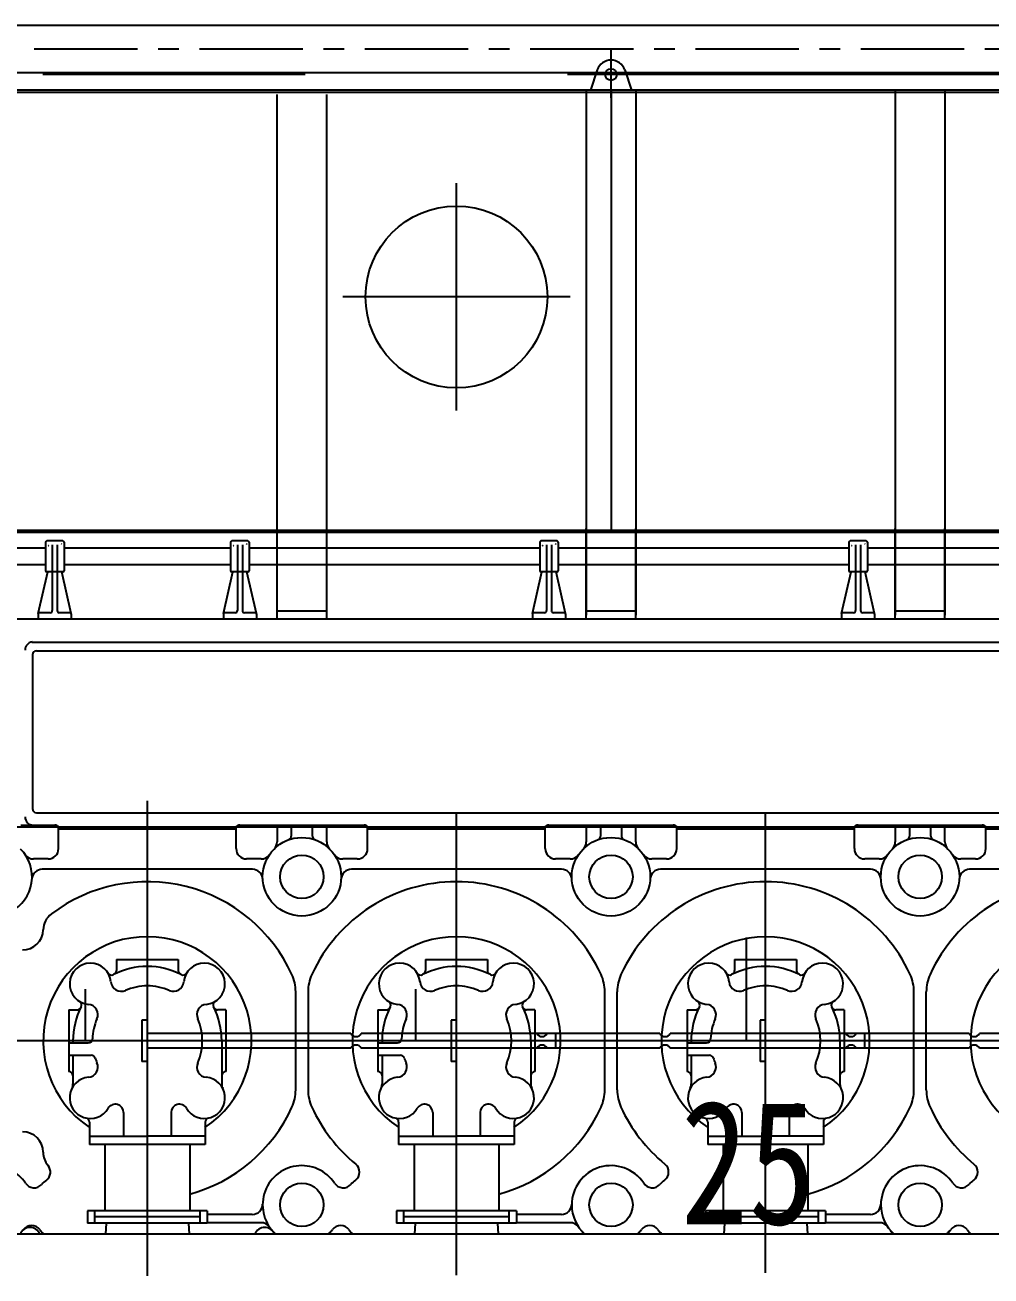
# Model space of a CAD drawing. Header units: millimetres. Extents: x -1838618 to -1600818, y -1770412 to -1553248.
# Drawn here: x -1775545 to -1773207, y -1686115 to -1683088 of the extents above; entities that cross this region are included whole.
import ezdxf

# ---------------------------------------------------------------- set-up
doc = ezdxf.new("R2010")
doc.units = ezdxf.units.MM
doc.header["$LTSCALE"] = 100
doc.linetypes.add('CENTER', pattern=[2, 1.25, -0.25, 0.25, -0.25])
doc.linetypes.add('DASHED', pattern=[0.75, 0.5, -0.25])
for name, color, linetype in [('412equipment', 6, 'Continuous'), ('420beam', 112, 'Continuous'), ('TV', 7, 'Continuous')]:
    doc.layers.add(name, color=color, linetype=linetype)
doc.styles.add('ROMANT', font='', dxfattribs={"width": 0.8})
doc.styles.get('ROMANT').set_extended_font_data('SimSun')

# ---------------------------------------------------------------- blocks, each defined once
blk = doc.blocks.new('67')
at = {"color": 4}
for p, q in [((18600, 0), (18600, 250)), ((17000, 0), (17000, 125)), ((17800, 0), (17800, 125))]:
    blk.add_line(p, q, dxfattribs=at)
at = {"color": 4, "ltscale": 100}
blk.add_line((26786.6, 0), (-4089.1, 0), dxfattribs=at)
at = {"color": 4, "style": 'ROMANT', "width": 0.8}
blk.add_text('25', height=300, dxfattribs=at).set_placement((18440.9, -444))
blk = doc.blocks.new('LOW PLATFOR')
at = {"linetype": 'CENTER', "ltscale": 2}
blk.add_line((-15723.6, 2400, 590), (-800, 2400, 590), dxfattribs=at)
at = {"color": 7, "linetype": 'CENTER', "ltscale": 25.4}
blk.add_line((-8328, 2281.9, 590), (-8328, 2396.8, 590), dxfattribs=at)
at = {"color": 7, "linetype": 'Continuous', "ltscale": 25.4}
for p, q in [((-8361.1, 2349.3, 590), (-8378, 2300, 590)), ((-8294.9, 2349.3, 590), (-8278, 2300, 590)), ((-9696.5, 1206.5, 590), (-9696.5, 1137.5, 590)), ((-9654.5, 1209.5, 590), (-9693.5, 1209.5, 590)), ((-9680, 1200.4, 590), (-9680, 1041, 590)), ((-9668, 1200.3, 590), (-9668, 1041, 590)), ((-9651.5, 1206.5, 590), (-9651.5, 1137.5, 590)), ((-9248.5, 1206.5, 590), (-9248.5, 1137.5, 590)), ((-9206.5, 1209.5, 590), (-9245.5, 1209.5, 590)), ((-9232, 1200.4, 590), (-9232, 1041, 590)), ((-9220, 1200.3, 590), (-9220, 1041, 590)), ((-9203.5, 1206.5, 590), (-9203.5, 1137.5, 590)), ((-8500.5, 1206.5, 590), (-8500.5, 1137.5, 590)), ((-8458.5, 1209.5, 590), (-8497.5, 1209.5, 590)), ((-8484, 1200.4, 590), (-8484, 1041, 590)), ((-8472, 1200.3, 590), (-8472, 1041, 590)), ((-8455.5, 1206.5, 590), (-8455.5, 1137.5, 590)), ((-7752.5, 1206.5, 590), (-7752.5, 1137.5, 590)), ((-7710.5, 1209.5, 590), (-7749.5, 1209.5, 590)), ((-7736, 1200.4, 590), (-7736, 1041, 590)), ((-7724, 1200.3, 590), (-7724, 1041, 590)), ((-7707.5, 1206.5, 590), (-7707.5, 1137.5, 590)), ((-9713.9, 1033.7, 590), (-9691, 1134.5, 590)), ((-9691, 1134.5, 590), (-9693.5, 1134.5, 590)), ((-9657, 1134.5, 590), (-9691, 1134.5, 590)), ((-9634.1, 1033.7, 590), (-9657, 1134.5, 590)), ((-9654.5, 1134.5, 590), (-9657, 1134.5, 590)), ((-9265.9, 1033.7, 590), (-9243, 1134.5, 590)), ((-9243, 1134.5, 590), (-9245.5, 1134.5, 590)), ((-9209, 1134.5, 590), (-9243, 1134.5, 590)), ((-9186.1, 1033.7, 590), (-9209, 1134.5, 590)), ((-9206.5, 1134.5, 590), (-9209, 1134.5, 590)), ((-8517.9, 1033.7, 590), (-8495, 1134.5, 590)), ((-8495, 1134.5, 590), (-8497.5, 1134.5, 590)), ((-8461, 1134.5, 590), (-8495, 1134.5, 590)), ((-8438.1, 1033.7, 590), (-8461, 1134.5, 590)), ((-8458.5, 1134.5, 590), (-8461, 1134.5, 590)), ((-7769.9, 1033.7, 590), (-7747, 1134.5, 590)), ((-7747, 1134.5, 590), (-7749.5, 1134.5, 590)), ((-7713, 1134.5, 590), (-7747, 1134.5, 590)), ((-7690.1, 1033.7, 590), (-7713, 1134.5, 590)), ((-7710.5, 1134.5, 590), (-7713, 1134.5, 590)), ((-9714, 1033, 590), (-9714, 1020, 590)), ((-9685, 1036, 590), (-9711, 1036, 590)), ((-9637, 1036, 590), (-9663, 1036, 590)), ((-9634, 1033, 590), (-9634, 1020, 590)), ((-9266, 1033, 590), (-9266, 1020, 590)), ((-9237, 1036, 590), (-9263, 1036, 590)), ((-9189, 1036, 590), (-9215, 1036, 590)), ((-9186, 1033, 590), (-9186, 1020, 590)), ((-8518, 1033, 590), (-8518, 1020, 590)), ((-8489, 1036, 590), (-8515, 1036, 590)), ((-8441, 1036, 590), (-8467, 1036, 590)), ((-8438, 1033, 590), (-8438, 1020, 590)), ((-7770, 1033, 590), (-7770, 1020, 590)), ((-7741, 1036, 590), (-7767, 1036, 590)), ((-7693, 1036, 590), (-7719, 1036, 590)), ((-7690, 1033, 590), (-7690, 1020, 590)), ((-9634, 1020, 590), (-9714, 1020, 590)), ((-9186, 1020, 590), (-9266, 1020, 590)), ((-8438, 1020, 590), (-8518, 1020, 590)), ((-7690, 1020, 590), (-7770, 1020, 590)), ((-9525, 197, 590), (-9375, 197, 590)), ((-9525, 197, 590), (-9525, 169.9, 590)), ((-9375, 197, 590), (-9375, 169.9, 590)), ((-8777, 197, 590), (-8627, 197, 590)), ((-8777, 197, 590), (-8777, 169.9, 590)), ((-8627, 197, 590), (-8627, 169.9, 590)), ((-8029, 197, 590), (-7879, 197, 590)), ((-8029, 197, 590), (-8029, 169.9, 590)), ((-7879, 197, 590), (-7879, 169.9, 590)), ((-9640, 75, 590), (-9640, -74.5, 590)), ((-9640, 75, 590), (-9619.9, 75, 590)), ((-9260, 75, 590), (-9280.1, 75, 590)), ((-9260, 75, 590), (-9260, -74.5, 590)), ((-8892, 75, 590), (-8892, -74.5, 590)), ((-8892, 75, 590), (-8871.9, 75, 590)), ((-8512, 75, 590), (-8532.1, 75, 590)), ((-8512, 75, 590), (-8512, -74.5, 590)), ((-8144, 75, 590), (-8144, -74.5, 590)), ((-8144, 75, 590), (-8123.9, 75, 590)), ((-7764, 75, 590), (-7784.1, 75, 590)), ((-7764, 75, 590), (-7764, -74.5, 590)), ((-9463, 50, 590), (-9463, -50, 590)), ((-9450, 50, 590), (-9463, 50, 590)), ((-8715, 50, 590), (-8715, -50, 590)), ((-8702, 50, 590), (-8715, 50, 590)), ((-7967, 50, 590), (-7967, -50, 590)), ((-7954, 50, 590), (-7967, 50, 590)), ((-9630, 0, 590), (-9630, -5, 590)), ((-8957.5, 17.5, 590), (-9450, 17.5, 590)), ((-8507.5, 17.5, 590), (-8932.5, 17.5, 590)), ((-8882, 0, 590), (-8882, -5, 590)), ((-8209.5, 17.5, 590), (-8702, 17.5, 590)), ((-8462.5, 17.5, 590), (-8482.5, 17.5, 590)), ((-8462.5, 17.5, 590), (-8462.5, -17.5, 590)), ((-7759.5, 17.5, 590), (-8184.5, 17.5, 590)), ((-8134, 0, 590), (-8134, -5, 590)), ((-7461.5, 17.5, 590), (-7954, 17.5, 590)), ((-7714.5, 17.5, 590), (-7734.5, 17.5, 590)), ((-7714.5, 17.5, 590), (-7714.5, -17.5, 590)), ((-7011.5, 17.5, 590), (-7436.5, 17.5, 590)), ((-9640, -5, 590), (-9592.9, -5, 590)), ((-8957.5, -17.5, 590), (-9450, -17.5, 590)), ((-9270, 0, 590), (-9270, -104.4, 590)), ((-8507.5, -17.5, 590), (-8932.5, -17.5, 590)), ((-8892, -5, 590), (-8844.9, -5, 590)), ((-8209.5, -17.5, 590), (-8702, -17.5, 590)), ((-8522, 0, 590), (-8522, -104.4, 590)), ((-8462.5, -17.5, 590), (-8482.5, -17.5, 590)), ((-7759.5, -17.5, 590), (-8184.5, -17.5, 590)), ((-8144, -5, 590), (-8096.9, -5, 590)), ((-7461.5, -17.5, 590), (-7954, -17.5, 590)), ((-7774, 0, 590), (-7774, -104.4, 590)), ((-7714.5, -17.5, 590), (-7734.5, -17.5, 590)), ((-7011.5, -17.5, 590), (-7436.5, -17.5, 590)), ((-9640, -35, 590), (-9585.7, -35, 590)), ((-9630, -35, 590), (-9630, -104.4, 590)), ((-9450, -50, 590), (-9463, -50, 590)), ((-8892, -35, 590), (-8837.7, -35, 590)), ((-8882, -35, 590), (-8882, -104.4, 590)), ((-8702, -50, 590), (-8715, -50, 590)), ((-8144, -35, 590), (-8089.7, -35, 590)), ((-8134, -35, 590), (-8134, -104.4, 590)), ((-7954, -50, 590), (-7967, -50, 590)), ((-9507.5, -173.3, 590), (-9507.5, -231, 590)), ((-9392.5, -173.3, 590), (-9392.5, -231, 590)), ((-8759.5, -173.3, 590), (-8759.5, -231, 590)), ((-8644.5, -173.3, 590), (-8644.5, -231, 590)), ((-8011.5, -173.3, 590), (-8011.5, -231, 590)), ((-7896.5, -173.3, 590), (-7896.5, -231, 590)), ((-9590, -196.7, 590), (-9590, -231, 590)), ((-9310, -196.7, 590), (-9310, -231, 590)), ((-8842, -196.7, 590), (-8842, -231, 590)), ((-8562, -196.7, 590), (-8562, -231, 590)), ((-8094, -196.7, 590), (-8094, -231, 590)), ((-7814, -196.7, 590), (-7814, -231, 590)), ((-9590, -231, 590), (-9450, -231, 590)), ((-9310, -231, 590), (-9450, -231, 590)), ((-8842, -231, 590), (-8702, -231, 590)), ((-8562, -231, 590), (-8702, -231, 590)), ((-8094, -231, 590), (-7954, -231, 590)), ((-7814, -231, 590), (-7954, -231, 590))]:
    blk.add_line(p, q, dxfattribs=at)
blk.add_circle((-8328, 2338, 590), 14, dxfattribs=at)
for centre, radius, start, end in [((-8328, 2338, 590), 35, 18.8954, 161.1053), ((-9693.5, 1206.5, 590), 3, 90, 180), ((-9654.5, 1206.5, 590), 3, 360, 90), ((-9245.5, 1206.5, 590), 3, 90, 180), ((-9206.5, 1206.5, 590), 3, 360, 90), ((-8497.5, 1206.5, 590), 3, 90, 180), ((-8458.5, 1206.5, 590), 3, 360, 90), ((-7749.5, 1206.5, 590), 3, 90, 180), ((-7710.5, 1206.5, 590), 3, 360, 90), ((-9693.5, 1137.5, 590), 3, 180, 270), ((-9654.5, 1137.5, 590), 3, 270, 360), ((-9245.5, 1137.5, 590), 3, 180, 270), ((-9206.5, 1137.5, 590), 3, 270, 360), ((-8497.5, 1137.5, 590), 3, 180, 270), ((-8458.5, 1137.5, 590), 3, 270, 360), ((-7749.5, 1137.5, 590), 3, 180, 270), ((-7710.5, 1137.5, 590), 3, 270, 360), ((-9711, 1033, 590), 3, 90, 180), ((-9685, 1041, 590), 5, 270, 360), ((-9663, 1041, 590), 5, 180, 270), ((-9637, 1033, 590), 3, 360, 90), ((-9263, 1033, 590), 3, 90, 180), ((-9237, 1041, 590), 5, 270, 360), ((-9215, 1041, 590), 5, 180, 270), ((-9189, 1033, 590), 3, 360, 90), ((-8515, 1033, 590), 3, 90, 180), ((-8489, 1041, 590), 5, 270, 360), ((-8467, 1041, 590), 5, 180, 270), ((-8441, 1033, 590), 3, 360, 90), ((-7767, 1033, 590), 3, 90, 180), ((-7741, 1041, 590), 5, 270, 360), ((-7719, 1041, 590), 5, 180, 270), ((-7693, 1033, 590), 3, 360, 90), ((-9587.9, 137.9, 590), 50, 90, 264.7053), ((-9587.9, 137.9, 590), 50, 5.2949, 90), ((-9312.1, 137.9, 590), 50, 90, 174.7051), ((-9312.1, 137.9, 590), 50, 275.2947, 90), ((-8839.9, 137.9, 590), 50, 90, 264.7053), ((-8839.9, 137.9, 590), 50, 5.2949, 90), ((-8564.1, 137.9, 590), 50, 90, 174.7051), ((-8564.1, 137.9, 590), 50, 275.2947, 90), ((-8091.9, 137.9, 590), 50, 90, 264.7053), ((-8091.9, 137.9, 590), 50, 5.2949, 90), ((-7816.1, 137.9, 590), 50, 90, 174.7051), ((-7816.1, 137.9, 590), 50, 275.2947, 90), ((-9536.6, 169.1, 590), 10, 211.3425, 297.1295), ((-9450, 0, 590), 180, 90, 117.1299), ((-9535, 169.9, 590), 10, 296.575, 360), ((-9450, 0, 590), 180, 62.8701, 90), ((-9365, 169.9, 590), 10, 180, 243.425), ((-9363.4, 169.1, 590), 10, 242.8704, 328.6574), ((-8788.6, 169.1, 590), 10, 211.3425, 297.1295), ((-8702, 0, 590), 180, 90, 117.1299), ((-8787, 169.9, 590), 10, 296.575, 360), ((-8702, 0, 590), 180, 62.8701, 90), ((-8617, 169.9, 590), 10, 180, 243.425), ((-8615.4, 169.1, 590), 10, 242.8704, 328.6574), ((-8040.6, 169.1, 590), 10, 211.3425, 297.1295), ((-7954, 0, 590), 180, 90, 117.1299), ((-8039, 169.9, 590), 10, 296.575, 360), ((-7954, 0, 590), 180, 62.8701, 90), ((-7869, 169.9, 590), 10, 180, 243.425), ((-7867.4, 169.1, 590), 10, 242.8704, 328.6574), ((-9513.2, 144.8, 590), 25, 185.2948, 293.5806), ((-9450, 0, 590), 133, 90, 113.5805), ((-9450, 0, 590), 133, 66.4195, 90), ((-9386.8, 144.8, 590), 25, 246.4194, 354.7052), ((-8765.2, 144.8, 590), 25, 185.2948, 293.5806), ((-8702, 0, 590), 133, 90, 113.5805), ((-8702, 0, 590), 133, 66.4195, 90), ((-8638.8, 144.8, 590), 25, 246.4194, 354.7052), ((-8017.2, 144.8, 590), 25, 185.2948, 293.5806), ((-7954, 0, 590), 133, 90, 113.5805), ((-7954, 0, 590), 133, 66.4195, 90), ((-7890.8, 144.8, 590), 25, 246.4194, 354.7052), ((-9619.1, 86.6, 590), 10, 332.87, 58.6575), ((-9280.9, 86.6, 590), 10, 121.3425, 207.13), ((-8871.1, 86.6, 590), 10, 332.87, 58.6575), ((-8532.9, 86.6, 590), 10, 121.3425, 207.13), ((-8123.1, 86.6, 590), 10, 332.87, 58.6575), ((-7784.9, 86.6, 590), 10, 121.3425, 207.13), ((-9450, 0, 590), 180, 152.8702, 180), ((-9619.9, 85, 590), 10, 269.9998, 333.4249), ((-9594.8, 63.2, 590), 25, 336.4196, 84.7052), ((-9305.2, 63.2, 590), 25, 95.2948, 203.5804), ((-9450, 0, 590), 180, 0, 27.1298), ((-9280.1, 85, 590), 10, 206.575, 270.0002), ((-8702, 0, 590), 180, 152.8702, 180), ((-8871.9, 85, 590), 10, 269.9998, 333.4249), ((-8846.8, 63.2, 590), 25, 336.4196, 84.7052), ((-8557.2, 63.2, 590), 25, 95.2948, 203.5804), ((-8702, 0, 590), 180, 0, 27.1298), ((-8532.1, 85, 590), 10, 206.575, 270.0002), ((-7954, 0, 590), 180, 152.8702, 180), ((-8123.9, 85, 590), 10, 269.9998, 333.4249), ((-8098.8, 63.2, 590), 25, 336.4196, 84.7052), ((-7809.2, 63.2, 590), 25, 95.2948, 203.5804), ((-7954, 0, 590), 180, 0, 27.1298), ((-7784.1, 85, 590), 10, 206.575, 270.0002), ((-9450, 0, 590), 133, 156.4195, 177.9962), ((-9450, 0, 590), 133, 336.4195, 23.5805), ((-8702, 0, 590), 133, 156.4195, 177.9962), ((-8702, 0, 590), 133, 336.4195, 23.5805), ((-7954, 0, 590), 133, 156.4195, 177.9962), ((-7954, 0, 590), 133, 336.4195, 23.5805), ((-9592.9, 5, 590), 10, 270, 357.9962), ((-8945, 24.8, 590), 14.5, 210.3659, 329.634), ((-8844.9, 5, 590), 10, 270, 357.9962), ((-8495, 24.8, 590), 14.5, 210.3659, 329.6341), ((-8197, 24.8, 590), 14.5, 210.3659, 329.634), ((-8096.9, 5, 590), 10, 270, 357.9962), ((-7747, 24.8, 590), 14.5, 210.3659, 329.6341), ((-7449, 24.8, 590), 14.5, 210.3659, 329.634), ((-8945, -24.8, 590), 14.5, 30.3802, 149.6198), ((-8495, -24.8, 590), 14.5, 30.3802, 149.6198), ((-8197, -24.8, 590), 14.5, 30.3802, 149.6198), ((-7747, -24.8, 590), 14.5, 30.3802, 149.6198), ((-7449, -24.8, 590), 14.5, 30.3802, 149.6198), ((-9594.8, -63.2, 590), 25, 275.2947, 23.5805), ((-9585.7, -45, 590), 10, 18.3418, 90.0001), ((-9450, 0, 590), 133, 198.3418, 203.5805), ((-9305.2, -63.2, 590), 25, 156.4195, 264.7053), ((-8846.8, -63.2, 590), 25, 275.2947, 23.5805), ((-8837.7, -45, 590), 10, 18.3418, 90.0001), ((-8702, 0, 590), 133, 198.3418, 203.5805), ((-8557.2, -63.2, 590), 25, 156.4195, 264.7053), ((-8098.8, -63.2, 590), 25, 275.2947, 23.5805), ((-8089.7, -45, 590), 10, 18.3418, 90.0001), ((-7954, 0, 590), 133, 198.3418, 203.5805), ((-7809.2, -63.2, 590), 25, 156.4195, 264.7053), ((-9640, -84.5, 590), 10, 0, 90), ((-9587.9, -137.9, 590), 50, 95.2947, 329.6307), ((-9312.1, -137.9, 590), 50, 210.3692, 84.7053), ((-9260, -84.5, 590), 10, 90, 180), ((-8892, -84.5, 590), 10, 0, 90), ((-8839.9, -137.9, 590), 50, 95.2947, 329.6307), ((-8564.1, -137.9, 590), 50, 210.3692, 84.7053), ((-8512, -84.5, 590), 10, 90, 180), ((-8144, -84.5, 590), 10, 0, 90), ((-8091.9, -137.9, 590), 50, 95.2947, 329.6307), ((-7816.1, -137.9, 590), 50, 210.3692, 84.7053), ((-7764, -84.5, 590), 10, 90, 180), ((-9655, -104.4, 590), 25, 333.49, 0), ((-9245, -104.4, 590), 25, 180, 206.5099), ((-8907, -104.4, 590), 25, 333.49, 0), ((-8497, -104.4, 590), 25, 180, 206.5099), ((-8159, -104.4, 590), 25, 333.49, 0), ((-7749, -104.4, 590), 25, 180, 206.5099), ((-9527.5, -173.3, 590), 20, 0, 149.6161), ((-9372.5, -173.3, 590), 20, 30.3839, 180), ((-8779.5, -173.3, 590), 20, 0, 149.6161), ((-8624.5, -173.3, 590), 20, 30.3839, 180), ((-8031.5, -173.3, 590), 20, 0, 149.6161), ((-7876.5, -173.3, 590), 20, 30.3839, 180), ((-9600, -196.7, 590), 10, 0, 78.3516), ((-9300, -196.7, 590), 10, 101.6483, 180), ((-8852, -196.7, 590), 10, 0, 78.3516), ((-8552, -196.7, 590), 10, 101.6483, 180), ((-8104, -196.7, 590), 10, 0, 78.3516), ((-7804, -196.7, 590), 10, 101.6483, 180)]:
    blk.add_arc(centre, radius, start, end, dxfattribs=at)
at = {"color": 7, "linetype": 'Continuous'}
for centre, major_axis, start_param, end_param in [((-9690, 1200.4, 590), (-0.81, -1.83), 0.414259, 1.199656), ((-9658, 1200.3, 590), (-1.88, 0.68), 4.275257, 5.060653), ((-9242, 1200.4, 590), (-0.81, -1.83), 0.414259, 1.199656), ((-9210, 1200.3, 590), (-1.88, 0.68), 4.275257, 5.060653), ((-8494, 1200.4, 590), (-0.81, -1.83), 0.414259, 1.199656), ((-8462, 1200.3, 590), (-1.88, 0.68), 4.275257, 5.060653), ((-7746, 1200.4, 590), (-0.81, -1.83), 0.414259, 1.199656), ((-7714, 1200.3, 590), (-1.88, 0.68), 4.275257, 5.060653)]:
    blk.add_ellipse(centre, major_axis=major_axis, ratio=0.999998, start_param=start_param, end_param=end_param, dxfattribs=at)
at = {"layer": '420beam'}
for p, q in [((-15654.9, 2458, 590), (-800, 2458, 590)), ((-800, 2342, 590), (-15654.9, 2342, 590))]:
    blk.add_line(p, q, dxfattribs=at)
at = {"layer": 'TV', "color": 7, "linetype": 'CENTER', "ltscale": 25.4}
for p, q in [((-5258, 2338.5, 590), (-12100, 2338.5, 590)), ((-8702, 1525, 590), (-8702, 2075, 590)), ((-8427, 1800, 590), (-8977, 1800, 590)), ((-9450, -568.9, 590), (-9450, 581, 590)), ((-8702, -567.2, 590), (-8702, 552.5, 590)), ((-7954, -561.2, 590), (-7954, 552.5, 590)), ((-4883.5, 0, 590), (-9905.8, 0, 590))]:
    blk.add_line(p, q, dxfattribs=at)
at = {"layer": 'TV', "color": 7, "linetype": 'Continuous', "ltscale": 25.4}
for p, q in [((-5273.9, 2300, 590), (-12100, 2300, 590)), ((-5276, 2295, 590), (-12100, 2295, 590)), ((-8328, 2300, 590), (-8328, 1230, 590)), ((-5196, 1230, 590), (-9997, 1230, 590)), ((-5191, 1235, 590), (-9992, 1235, 590)), ((-9136, 1192, 590), (-9136, 1240, 590)), ((-9016, 1192, 590), (-9016, 1240, 590)), ((-8388, 1192, 590), (-8388, 1240, 590)), ((-8268, 1192, 590), (-8268, 1240, 590)), ((-7640, 1192, 590), (-7640, 1240, 590)), ((-7520, 1192, 590), (-7520, 1240, 590)), ((-9696.7, 1192, 590), (-9919.8, 1192, 590)), ((-9248.5, 1192, 590), (-9651.4, 1192, 590)), ((-8500.5, 1192, 590), (-9203.6, 1192, 590)), ((-7752.5, 1192, 590), (-8455.6, 1192, 590)), ((-7004.5, 1192, 590), (-7707.6, 1192, 590)), ((-9696.8, 1152, 590), (-9920.1, 1152, 590)), ((-9248.7, 1152, 590), (-9651.4, 1152, 590)), ((-8500.7, 1152, 590), (-9203.6, 1152, 590)), ((-9136, 1020, 590), (-9136, 1152, 590)), ((-9016, 1020, 590), (-9016, 1152, 590)), ((-7752.7, 1152, 590), (-8455.6, 1152, 590)), ((-8388, 1020, 590), (-8388, 1152, 590)), ((-8268, 1020, 590), (-8268, 1152, 590)), ((-7004.7, 1152, 590), (-7707.6, 1152, 590)), ((-7640, 1020, 590), (-7640, 1152, 590)), ((-7520, 1020, 590), (-7520, 1152, 590)), ((-9016, 1040, 590), (-9136, 1040, 590)), ((-8268, 1040, 590), (-8388, 1040, 590)), ((-7520, 1040, 590), (-7640, 1040, 590)), ((-5241, 1020, 590), (-10017, 1020, 590)), ((-9729.3, 965, 590), (-5366, 965, 590)), ((-9718, 944, 590), (-5374, 944, 590)), ((-9728, 934, 590), (-9728, 562, 590)), ((-9718, 552, 590), (-5374, 552, 590)), ((-5241, 517, 590), (-10017, 517, 590)), ((-9756, 522, 590), (-9673.7, 522, 590)), ((-9665, 465, 590), (-9665, 517, 590)), ((-9570, 512, 590), (-9570, 517, 590)), ((-9330, 512, 590), (-9330, 517, 590)), ((-9235, 465, 590), (-9235, 517, 590)), ((-9226.3, 522, 590), (-8925.7, 522, 590)), ((-9136, 517, 590), (-9136, 481.7, 590)), ((-9101, 497.4, 590), (-9101, 517, 590)), ((-9051, 517, 590), (-9051, 497.4, 590)), ((-9016, 481.7, 590), (-9016, 517, 590)), ((-8917, 465, 590), (-8917, 517, 590)), ((-8822, 512, 590), (-8822, 517, 590)), ((-8582, 512, 590), (-8582, 517, 590)), ((-8487, 465, 590), (-8487, 517, 590)), ((-8478.3, 522, 590), (-8177.7, 522, 590)), ((-8388, 517, 590), (-8388, 481.7, 590)), ((-8353, 497.4, 590), (-8353, 517, 590)), ((-8303, 517, 590), (-8303, 497.4, 590)), ((-8268, 481.7, 590), (-8268, 517, 590)), ((-8169, 465, 590), (-8169, 517, 590)), ((-8074, 512, 590), (-8074, 517, 590)), ((-7834, 512, 590), (-7834, 517, 590)), ((-7739, 465, 590), (-7739, 517, 590)), ((-7730.3, 522, 590), (-7429.7, 522, 590)), ((-7640, 517, 590), (-7640, 481.7, 590)), ((-7605, 497.4, 590), (-7605, 517, 590)), ((-7555, 517, 590), (-7555, 497.4, 590)), ((-7520, 481.7, 590), (-7520, 517, 590)), ((-7421, 465, 590), (-7421, 517, 590)), ((-9235, 512, 590), (-9665, 512, 590)), ((-8487, 512, 590), (-8917, 512, 590)), ((-7739, 512, 590), (-8169, 512, 590)), ((-6991, 512, 590), (-7421, 512, 590)), ((-9690, 440, 590), (-9725.1, 440, 590)), ((-9174.9, 440, 590), (-9210, 440, 590)), ((-8942, 440, 590), (-8977.1, 440, 590)), ((-8426.9, 440, 590), (-8462, 440, 590)), ((-8194, 440, 590), (-8229.1, 440, 590)), ((-7678.9, 440, 590), (-7714, 440, 590)), ((-7446, 440, 590), (-7481.1, 440, 590)), ((-9195.8, 415, 590), (-9704.2, 415, 590)), ((-8447.8, 415, 590), (-8956.2, 415, 590)), ((-7699.8, 415, 590), (-8208.2, 415, 590)), ((-6951.8, 415, 590), (-7460.2, 415, 590)), ((-9091, -118.9, 590), (-9091, 118.9, 590)), ((-9061, 118.9, 590), (-9061, -118.9, 590)), ((-8343, -118.9, 590), (-8343, 118.9, 590)), ((-8313, -118.9, 590), (-8313, 118.9, 590)), ((-7595, -118.9, 590), (-7595, 118.9, 590)), ((-7565, -118.9, 590), (-7565, 118.9, 590)), ((-9590, -231, 590), (-9590, -251, 590)), ((-9310, -231, 590), (-9310, -251, 590)), ((-8842, -231, 590), (-8842, -251, 590)), ((-8562, -231, 590), (-8562, -251, 590)), ((-8094, -231, 590), (-8094, -251, 590)), ((-7814, -231, 590), (-7814, -251, 590)), ((-9310, -251, 590), (-9590, -251, 590)), ((-9552.5, -251, 590), (-9552.5, -411, 590)), ((-9347.5, -251, 590), (-9347.5, -411, 590)), ((-8562, -251, 590), (-8842, -251, 590)), ((-8804.5, -251, 590), (-8804.5, -411, 590)), ((-8599.5, -251, 590), (-8599.5, -411, 590)), ((-7814, -251, 590), (-8094, -251, 590)), ((-8056.5, -251, 590), (-8056.5, -411, 590)), ((-7851.5, -251, 590), (-7851.5, -411, 590)), ((-9595, -411, 590), (-9595, -441, 590)), ((-9305, -411, 590), (-9595, -411, 590)), ((-9577, -441, 590), (-9577, -411, 590)), ((-9323, -411, 590), (-9323, -441, 590)), ((-9305, -411, 590), (-9305, -441, 590)), ((-9196, -420, 590), (-9305, -420, 590)), ((-8847, -411, 590), (-8847, -441, 590)), ((-8557, -411, 590), (-8847, -411, 590)), ((-8829, -441, 590), (-8829, -411, 590)), ((-8575, -411, 590), (-8575, -441, 590)), ((-8557, -411, 590), (-8557, -441, 590)), ((-8448, -420, 590), (-8557, -420, 590)), ((-8099, -411, 590), (-8099, -441, 590)), ((-7809, -411, 590), (-8099, -411, 590)), ((-8081, -441, 590), (-8081, -411, 590)), ((-7827, -411, 590), (-7827, -441, 590)), ((-7700, -420, 590), (-7809.3, -420, 590)), ((-7809, -411, 590), (-7809, -441, 590)), ((-9305, -441, 590), (-9595, -441, 590)), ((-9323, -426, 590), (-9577, -426, 590)), ((-9549.5, -441, 590), (-9551.3, -468, 590)), ((-9350.5, -441, 590), (-9348.7, -468, 590)), ((-9174.9, -440, 590), (-9305, -440, 590)), ((-8557, -441, 590), (-8847, -441, 590)), ((-8575, -426, 590), (-8829, -426, 590)), ((-8801.5, -441, 590), (-8803.3, -468, 590)), ((-8602.5, -441, 590), (-8600.7, -468, 590)), ((-8426.9, -440, 590), (-8557, -440, 590)), ((-7809, -441, 590), (-8099, -441, 590)), ((-7827, -426, 590), (-8081, -426, 590)), ((-8053.5, -441, 590), (-8055.3, -468, 590)), ((-7854.5, -441, 590), (-7852.7, -468, 590)), ((-7678.9, -440, 590), (-7809, -440, 590)), ((-5322, -468, 590), (-9895, -468, 590))]:
    blk.add_line(p, q, dxfattribs=at)
at = {"layer": 'TV', "color": 7, "linetype": 'DASHED', "ltscale": 25.4}
for p, q in [((-9136, 1020, 590), (-9136, 2300, 590)), ((-9016, 2300, 590), (-9136, 2300, 590)), ((-9016, 1020, 590), (-9016, 2300, 590)), ((-8268, 2300, 590), (-8388, 2300, 590)), ((-8388, 2300, 590), (-8388, 1020, 590)), ((-8268, 2300, 590), (-8268, 1020, 590)), ((-7520, 2300, 590), (-7640, 2300, 590)), ((-7640, 2300, 590), (-7640, 1020, 590)), ((-7520, 2300, 590), (-7520, 1020, 590)), ((-9136, 1152, 590), (-9136, 1192, 590)), ((-9016, 1152, 590), (-9016, 1192, 590)), ((-8388, 1152, 590), (-8388, 1192, 590)), ((-8268, 1152, 590), (-8268, 1192, 590)), ((-7640, 1152, 590), (-7640, 1192, 590)), ((-7520, 1152, 590), (-7520, 1192, 590))]:
    blk.add_line(p, q, dxfattribs=at)
at = {"layer": 'TV', "color": 7, "linetype": 'Continuous', "ltscale": 25.4}
for centre, radius in [((-8702, 1800, 590), 220), ((-9076, 397, 590), 95), ((-8328, 397, 590), 95), ((-7580, 397, 590), 95), ((-9076, 397, 590), 52.5), ((-8328, 397, 590), 52.5), ((-7580, 397, 590), 52.5), ((-9076, -397, 590), 52.5), ((-8328, -397, 590), 52.5), ((-7580, -397, 590), 52.5)]:
    blk.add_circle(centre, radius, dxfattribs=at)
for centre, radius, start, end in [((-9726, 945.3, 590), 20, 97.6567, 180.0001), ((-9718, 934, 590), 10, 90, 180), ((-9718, 562, 590), 10, 180, 270), ((-9726, 542, 590), 20, 180, 270), ((-9673.7, 512, 590), 10, 30.0005, 90), ((-9226.3, 512, 590), 10, 90, 149.9995), ((-8925.7, 512, 590), 10, 30.0005, 90), ((-8478.3, 512, 590), 10, 90, 149.9995), ((-8177.7, 512, 590), 10, 30.0005, 90), ((-7730.3, 512, 590), 10, 90, 149.9995), ((-7429.7, 512, 590), 10, 30.0005, 90), ((-9113, 497.4, 590), 12, 290.2303, 0), ((-9039, 497.4, 590), 12, 180, 249.7697), ((-8365, 497.4, 590), 12, 290.2303, 0), ((-8291, 497.4, 590), 12, 180, 249.7697), ((-7617, 497.4, 590), 12, 290.2303, 0), ((-7543, 497.4, 590), 12, 180, 249.7697), ((-9824, 397, 590), 95, 297.2394, 44.9144), ((-9690, 465, 590), 25, 270, 360), ((-9210, 465, 590), 25, 180, 270), ((-9161, 481.7, 590), 25, 315.0994, 359.9999), ((-8991, 481.7, 590), 25, 180.0001, 224.9006), ((-8942, 465, 590), 25, 270, 360), ((-8462, 465, 590), 25, 180, 270), ((-8413, 481.7, 590), 25, 315.0994, 359.9999), ((-8243, 481.7, 590), 25, 180.0001, 224.9006), ((-8194, 465, 590), 25, 270, 360), ((-7714, 465, 590), 25, 180, 270), ((-7665, 481.7, 590), 25, 315.0994, 359.9999), ((-7495, 481.7, 590), 25, 180.0001, 224.9006), ((-7446, 465, 590), 25, 270, 360), ((-9725.1, 465, 590), 25, 214.5185, 270.0008), ((-9174.9, 465, 590), 25, 270.0013, 325.4825), ((-8977.1, 465, 590), 25, 214.5185, 270.0008), ((-8426.9, 465, 590), 25, 270.0013, 325.4825), ((-8229.1, 465, 590), 25, 214.5185, 270.0008), ((-7678.9, 465, 590), 25, 270.0013, 325.4825), ((-7481.1, 465, 590), 25, 214.5185, 270.0008), ((-9704.2, 390, 590), 25, 89.9989, 176.6558), ((-9195.8, 390, 590), 25, 3.3442, 90.0011), ((-8956.2, 390, 590), 25, 89.9989, 176.6558), ((-8447.8, 390, 590), 25, 3.3442, 90.0011), ((-8208.2, 390, 590), 25, 89.9989, 176.6558), ((-7699.8, 390, 590), 25, 3.3442, 90.0001), ((-7460.2, 390, 590), 25, 89.9989, 176.6558), ((-9450, 0, 590), 385, 24.6637, 127.0922), ((-8702, 0, 590), 385, 24.6643, 155.3363), ((-7954, 0, 590), 385, 24.6645, 155.3363), ((-7206, 0, 590), 385, 24.6645, 155.3363), ((-9652, 267.2, 590), 50, 127.0926, 178.406), ((-9752, 270, 590), 50, 270, 358.4059), ((-9450, 0, 590), 252, 303.5264, 236.0959), ((-8702, 0, 590), 252, 303.5194, 236.0889), ((-7954, 0, 590), 252, 303.6287, 236.0828), ((-7206, 0, 590), 252, 303.6223, 236.0764), ((-9191, 118.9, 590), 100, 360, 24.6637), ((-8961, 118.9, 590), 100, 155.3363, 180), ((-8443, 118.9, 590), 100, 0, 24.6643), ((-8213, 118.9, 590), 100, 155.3363, 180), ((-7695, 118.9, 590), 100, 360, 24.6645), ((-7465, 118.9, 590), 100, 155.3363, 180), ((-9191, -118.9, 590), 100, 335.3363, 0), ((-8961, -118.9, 590), 100, 180, 204.6637), ((-8443, -118.9, 590), 100, 335.3357, 0), ((-8213, -118.9, 590), 100, 180, 204.6637), ((-7695, -118.9, 590), 100, 335.3355, 0), ((-7465, -118.9, 590), 100, 180, 204.6637), ((-9450, 0, 590), 385, 285.4406, 335.3363), ((-8702, 0, 590), 385, 204.6637, 230.728), ((-8702, 0, 590), 385, 285.4401, 335.3357), ((-7954, 0, 590), 385, 204.6637, 230.728), ((-7954, 0, 590), 385, 285.4402, 335.3355), ((-7206, 0, 590), 385, 204.6637, 230.728), ((-9752, -270, 590), 50, 0.4109, 90), ((-9652, -269.3, 590), 50, 180.4109, 219.9098), ((-9709.5, -317.4, 590), 25, 307.2167, 39.9097), ((-9076, -397, 590), 95, 33.5873, 228.3649), ((-8961.5, -317.4, 590), 25, 307.2168, 50.7279), ((-8328, -397, 590), 95, 33.588, 180), ((-8213.5, -317.4, 590), 25, 307.2168, 50.7279), ((-7580, -397, 590), 95, 33.588, 180), ((-7465.5, -317.4, 590), 25, 307.2168, 50.7279), ((-9824, -397, 590), 95, 33.5879, 62.7606), ((-9724, -330.6, 590), 25, 213.5881, 317.4502), ((-9643, -405, 590), 85, 127.217, 137.4497), ((-8976, -330.6, 590), 25, 213.5878, 317.4499), ((-8895, -405, 590), 85, 127.2166, 137.4498), ((-8228, -330.6, 590), 25, 213.5878, 317.4499), ((-8147, -405, 590), 85, 127.2166, 137.4498), ((-7480, -330.6, 590), 25, 213.5878, 317.4499), ((-7399, -405, 590), 85, 127.2166, 137.4498), ((-9196, -395, 590), 25, 270.002, 359.045), ((-8448, -395, 590), 25, 270.0002, 359.047), ((-8328, -397, 590), 95, 180, 228.3649), ((-7700, -395, 590), 25, 270.002, 359.045), ((-7580, -397, 590), 95, 180, 228.3649), ((-9734, -476.4, 590), 25, 19.5702, 160.4298), ((-9730.3, -471.9, 590), 25, 37.4883, 141.351), ((-9166, -476.4, 590), 25, 19.5702, 160.4298), ((-9174.9, -465, 590), 25, 34.5175, 89.9987), ((-8982.3, -471.9, 590), 25, 37.4871, 141.3509), ((-8426.9, -465, 590), 25, 34.5175, 89.9987), ((-8234.3, -471.9, 590), 25, 37.4881, 141.3498), ((-7678.9, -465, 590), 25, 34.5175, 89.9987), ((-7486.3, -471.9, 590), 25, 37.4881, 141.3498), ((-9643, -405, 590), 85, 217.4882, 227.8322), ((-9076, -397, 590), 95, 311.6351, 321.3516), ((-8986, -476.4, 590), 25, 138.5903, 160.4298), ((-8895, -405, 590), 85, 217.4879, 227.8322), ((-8418, -476.4, 590), 25, 19.5702, 41.4097), ((-8328, -397, 590), 95, 311.6351, 321.3507), ((-8238, -476.4, 590), 25, 138.5903, 160.4298), ((-8147, -405, 590), 85, 217.4889, 227.8322), ((-7670, -476.4, 590), 25, 19.5702, 41.4097), ((-7580, -397, 590), 95, 311.6351, 321.3507), ((-7490, -476.4, 590), 25, 138.5903, 160.4298), ((-7399, -405, 590), 85, 217.4889, 227.8322)]:
    blk.add_arc(centre, radius, start, end, dxfattribs=at)

msp = doc.modelspace()

# ---------------------------------------------------------------- block references
at = {"color": 7}
msp.add_blockref('67', (-1792398.6, -1685545.7), dxfattribs=at)
at = {"layer": '412equipment', "color": 7}
msp.add_blockref('LOW PLATFOR', (-1765798.6, -1685545.7), dxfattribs=at)

doc.saveas('drawing.dxf')
